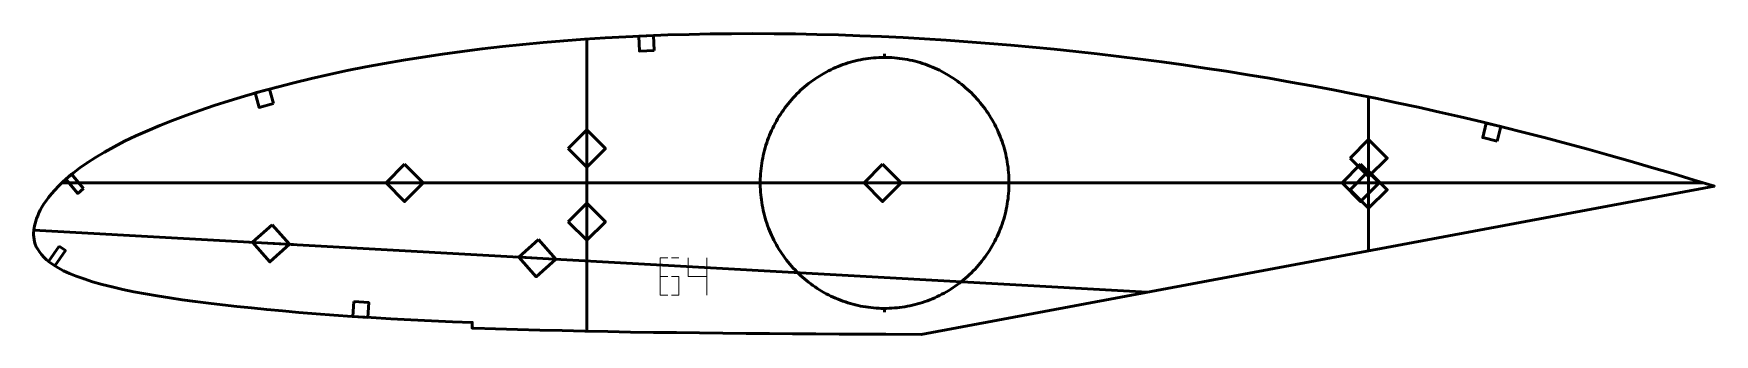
# Model space of a CAD drawing. Header units: metres. Extents: x 10 to 462, y 159 to 240.
import ezdxf

# ---------------------------------------------------------------- set-up
doc = ezdxf.new("R2010")
doc.units = ezdxf.units.M
doc.layers.add('Layer', color=1, linetype='Continuous', lineweight=50)
doc.layers.add('NumLabel', color=1, linetype='Continuous', lineweight=15)

msp = doc.modelspace()

# ---------------------------------------------------------------- linework, layer by layer
at = {"layer": 'Layer', "color": 7}
for p, q in [((158.96, 160.17), (158.96, 238.63)), ((368.96, 181.76), (368.96, 223.11)), ((158.96, 203.22), (158.96, 215.22)), ((368.96, 200.68), (368.96, 212.68)), ((368.96, 192.18), (368.96, 204.18)), ((17.95, 200), (458.91, 200)), ((104.04, 200), (116.04, 200)), ((232.43, 200), (244.43, 200)), ((360.82, 200), (372.82, 200)), ((158.96, 183.58), (158.96, 195.58)), ((10.44, 187.33), (309.55, 170.66)), ((68.17, 184.12), (80.15, 183.45)), ((139.7, 180.13), (151.68, 179.46))]:
    msp.add_line(p, q, dxfattribs=at)
at = {"layer": 'Layer'}
for p, q in [((238.96, 233.71), (238.96, 234.71)), ((205.54, 200), (204.54, 200)), ((272.37, 200), (273.37, 200)), ((238.96, 166.29), (238.96, 165.29))]:
    msp.add_line(p, q, dxfattribs=at)
for points in [[(461.83, 199.11), (461.83, 199.11), (456.39, 200.77), (450.65, 202.5), (444.93, 204.18), (439.21, 205.84), (433.51, 207.45), (427.81, 209.03), (422.12, 210.58), (416.43, 212.08), (410.75, 213.55), (405.06, 214.97), (399.36, 216.36), (393.66, 217.71), (387.97, 219.02), (382.27, 220.3), (376.57, 221.53), (370.85, 222.72), (365.14, 223.88), (359.42, 224.99), (353.69, 226.07), (347.96, 227.1), (342.22, 228.1), (336.48, 229.06), (330.73, 229.97), (324.97, 230.85), (319.21, 231.69), (313.44, 232.49), (307.66, 233.25), (301.88, 233.97), (296.09, 234.65), (290.3, 235.29), (284.5, 235.9), (278.7, 236.46), (272.9, 236.99), (267.09, 237.47), (261.29, 237.92), (255.49, 238.33), (249.69, 238.69), (243.9, 239.02), (238.11, 239.3), (232.33, 239.54), (226.55, 239.74), (220.79, 239.89), (215.03, 240.01), (209.28, 240.08), (203.55, 240.1), (197.84, 240.08), (192.13, 240.01), (186.44, 239.89), (180.77, 239.73), (175.12, 239.52), (169.49, 239.26), (163.89, 238.95), (158.32, 238.59), (152.77, 238.17), (147.25, 237.71), (141.77, 237.19), (136.32, 236.62), (130.91, 235.99), (125.54, 235.31), (120.23, 234.58), (114.96, 233.8), (109.77, 232.97), (104.64, 232.08), (99.59, 231.14), (94.63, 230.15), (89.76, 229.11), (84.99, 228.03), (80.32, 226.9), (75.77, 225.74), (71.35, 224.54), (67.07, 223.32), (62.92, 222.06), (58.92, 220.78), (55.05, 219.47), (51.32, 218.14), (47.73, 216.8), (44.29, 215.42), (40.99, 214.03), (37.84, 212.61), (34.84, 211.18), (32.02, 209.73), (29.4, 208.28), (26.97, 206.83), (24.77, 205.41), (22.8, 204.03), (21.07, 202.71), (19.55, 201.45), (18.23, 200.27), (17.07, 199.13), (16.05, 198.07), (15.17, 197.07), (14.4, 196.11), (13.73, 195.2), (13.14, 194.34), (12.64, 193.5), (12.19, 192.69), (11.81, 191.92), (11.49, 191.17), (11.2, 190.44), (10.97, 189.75), (10.77, 189.08), (10.61, 188.43), (10.5, 187.92), (10.44, 187.29), (10.4, 186.56), (10.39, 186.02), (10.42, 185.41), (10.5, 184.8), (10.64, 184.16), (10.84, 183.51), (11.12, 182.85), (11.48, 182.17), (11.93, 181.48), (12.47, 180.77), (13.12, 180.06), (13.87, 179.35), (14.77, 178.63), (15.82, 177.9), (17.03, 177.16), (18.42, 176.42), (20.01, 175.68), (21.86, 174.93), (23.95, 174.19), (26.25, 173.44), (28.77, 172.73), (31.48, 172.05), (34.33, 171.39), (37.3, 170.78), (40.4, 170.22), (43.62, 169.68), (46.95, 169.15), (50.32, 168.63), (53.8, 168.16), (57.4, 167.71), (61.13, 167.27), (64.96, 166.82), (68.91, 166.4), (73, 165.99), (77.24, 165.6), (81.66, 165.22), (86.26, 164.85), (91.03, 164.49), (95.96, 164.14), (101.06, 163.81), (106.3, 163.5), (111.7, 163.22), (117.23, 162.96), (122.89, 162.72), (128.22, 162.51), (128.16, 161.01), (128.6, 161), (134.44, 160.79), (140.36, 160.61), (146.34, 160.45), (152.38, 160.31), (158.48, 160.18), (164.6, 160.06), (170.74, 159.95), (176.89, 159.86), (183.07, 159.78), (189.28, 159.71), (195.51, 159.64), (201.76, 159.58), (208.01, 159.52), (214.26, 159.46), (220.5, 159.42), (226.76, 159.39), (233.04, 159.36), (239.33, 159.34), (248.76, 159.31), (461.83, 199.11)], [(272.37, 200), (272.37, 200.71), (272.34, 201.42), (272.31, 202.12), (272.25, 202.83), (272.19, 203.54), (272.11, 204.24), (272.01, 204.94), (271.9, 205.64), (271.78, 206.34), (271.64, 207.03), (271.48, 207.72), (271.32, 208.41), (271.13, 209.09), (270.94, 209.77), (270.73, 210.45), (270.5, 211.12), (270.26, 211.79), (270.01, 212.45), (269.74, 213.1), (269.46, 213.75), (269.17, 214.4), (268.86, 215.03), (268.55, 215.66), (268.21, 216.29), (267.87, 216.9), (267.51, 217.51), (267.14, 218.12), (266.75, 218.71), (266.36, 219.29), (265.95, 219.87), (265.53, 220.44), (265.1, 221), (264.66, 221.55), (264.2, 222.09), (263.74, 222.62), (263.26, 223.14), (262.77, 223.65), (262.27, 224.15), (261.77, 224.63), (261.25, 225.11), (260.72, 225.58), (260.18, 226.04), (259.63, 226.48), (259.08, 226.91), (258.51, 227.33), (257.94, 227.74), (257.36, 228.14), (256.77, 228.52), (256.17, 228.89), (255.56, 229.25), (254.95, 229.6), (254.33, 229.93), (253.7, 230.25), (253.07, 230.55), (252.43, 230.85), (251.79, 231.12), (251.13, 231.39), (250.48, 231.64), (249.82, 231.88), (249.15, 232.1), (248.48, 232.31), (247.8, 232.51), (247.13, 232.69), (246.44, 232.85), (245.76, 233), (245.07, 233.14), (244.38, 233.26), (243.68, 233.37), (242.99, 233.46), (242.29, 233.54), (241.59, 233.6), (240.89, 233.65), (240.19, 233.68), (239.49, 233.7), (238.78, 233.71), (238.08, 233.7), (237.38, 233.67), (236.68, 233.63), (235.98, 233.57), (235.28, 233.5), (234.58, 233.42), (233.89, 233.32), (233.19, 233.2), (232.5, 233.07), (231.82, 232.93), (231.13, 232.77), (230.45, 232.6), (229.77, 232.41), (229.1, 232.21), (228.43, 231.99), (227.77, 231.76), (227.11, 231.52), (226.46, 231.26), (225.81, 230.99), (225.17, 230.7), (224.53, 230.4), (223.9, 230.09), (223.28, 229.76), (222.66, 229.43), (222.05, 229.07), (221.45, 228.71), (220.85, 228.33), (220.27, 227.94), (219.69, 227.54), (219.12, 227.12), (218.56, 226.7), (218.01, 226.26), (217.47, 225.81), (216.93, 225.35), (216.41, 224.88), (215.9, 224.39), (215.39, 223.9), (214.9, 223.39), (214.42, 222.88), (213.95, 222.35), (213.49, 221.82), (213.04, 221.27), (212.6, 220.72), (212.18, 220.16), (211.76, 219.58), (211.36, 219), (210.97, 218.41), (210.59, 217.82), (210.23, 217.21), (209.88, 216.6), (209.54, 215.98), (209.21, 215.35), (208.9, 214.72), (208.6, 214.08), (208.31, 213.43), (208.04, 212.78), (207.78, 212.12), (207.53, 211.45), (207.3, 210.79), (207.08, 210.11), (206.88, 209.43), (206.69, 208.75), (206.52, 208.07), (206.36, 207.38), (206.21, 206.68), (206.08, 205.99), (205.96, 205.29), (205.86, 204.59), (205.77, 203.89), (205.69, 203.18), (205.64, 202.48), (205.59, 201.77), (205.56, 201.06), (205.55, 200.35), (205.55, 199.65), (205.56, 198.94), (205.59, 198.23), (205.64, 197.52), (205.69, 196.82), (205.77, 196.11), (205.86, 195.41), (205.96, 194.71), (206.08, 194.01), (206.21, 193.32), (206.36, 192.62), (206.52, 191.93), (206.69, 191.25), (206.88, 190.57), (207.08, 189.89), (207.3, 189.21), (207.53, 188.55), (207.78, 187.88), (208.04, 187.22), (208.31, 186.57), (208.6, 185.92), (208.9, 185.28), (209.21, 184.65), (209.54, 184.02), (209.88, 183.4), (210.23, 182.79), (210.59, 182.18), (210.97, 181.59), (211.36, 181), (211.76, 180.42), (212.18, 179.84), (212.6, 179.28), (213.04, 178.73), (213.49, 178.18), (213.95, 177.65), (214.42, 177.12), (214.9, 176.61), (215.39, 176.1), (215.9, 175.61), (216.41, 175.12), (216.93, 174.65), (217.47, 174.19), (218.01, 173.74), (218.56, 173.3), (219.12, 172.88), (219.69, 172.46), (220.27, 172.06), (220.85, 171.67), (221.45, 171.29), (222.05, 170.93), (222.66, 170.57), (223.28, 170.24), (223.9, 169.91), (224.53, 169.6), (225.17, 169.3), (225.81, 169.01), (226.46, 168.74), (227.11, 168.48), (227.77, 168.24), (228.43, 168.01), (229.1, 167.79), (229.77, 167.59), (230.45, 167.4), (231.13, 167.23), (231.82, 167.07), (232.5, 166.93), (233.19, 166.8), (233.89, 166.68), (234.58, 166.58), (235.28, 166.5), (235.98, 166.43), (236.68, 166.37), (237.38, 166.33), (238.08, 166.3), (238.78, 166.29), (239.49, 166.3), (240.19, 166.32), (240.89, 166.35), (241.59, 166.4), (242.29, 166.46), (242.99, 166.54), (243.68, 166.63), (244.38, 166.74), (245.07, 166.86), (245.76, 167), (246.44, 167.15), (247.13, 167.31), (247.8, 167.49), (248.48, 167.69), (249.15, 167.9), (249.82, 168.12), (250.48, 168.36), (251.13, 168.61), (251.79, 168.88), (252.43, 169.15), (253.07, 169.45), (253.7, 169.75), (254.33, 170.07), (254.95, 170.4), (255.56, 170.75), (256.17, 171.11), (256.77, 171.48), (257.36, 171.86), (257.94, 172.26), (258.51, 172.67), (259.08, 173.09), (259.63, 173.52), (260.18, 173.96), (260.72, 174.42), (261.25, 174.89), (261.77, 175.37), (262.27, 175.85), (262.77, 176.35), (263.26, 176.86), (263.74, 177.38), (264.2, 177.91), (264.66, 178.45), (265.1, 179), (265.53, 179.56), (265.95, 180.13), (266.36, 180.71), (266.75, 181.29), (267.14, 181.88), (267.51, 182.49), (267.87, 183.1), (268.21, 183.71), (268.55, 184.34), (268.86, 184.97), (269.17, 185.6), (269.46, 186.25), (269.74, 186.9), (270.01, 187.55), (270.26, 188.21), (270.5, 188.88), (270.73, 189.55), (270.94, 190.23), (271.13, 190.91), (271.32, 191.59), (271.48, 192.28), (271.64, 192.97), (271.78, 193.66), (271.9, 194.36), (272.01, 195.06), (272.11, 195.76), (272.19, 196.46), (272.25, 197.17), (272.31, 197.88), (272.34, 198.58), (272.37, 199.29), (272.37, 200)]]:
    msp.add_lwpolyline(points, close=True, dxfattribs=at)
for points in [[(177.11, 235.6), (173.12, 235.42), (172.93, 239.41), (176.93, 239.6), (177.11, 235.6)], [(74.81, 221.33), (70.95, 220.29), (69.91, 224.15), (73.77, 225.19), (74.81, 221.33)], [(153.96, 209.22), (158.96, 214.22), (163.96, 209.22), (158.96, 204.22), (153.96, 209.22)], [(403.48, 211.24), (399.6, 212.18), (400.54, 216.07), (404.43, 215.12), (403.48, 211.24)], [(363.96, 206.68), (368.96, 211.68), (373.96, 206.68), (368.96, 201.68), (363.96, 206.68)], [(110.04, 205), (115.04, 200), (110.04, 195), (105.04, 200), (110.04, 205)], [(238.43, 205), (243.43, 200), (238.43, 195), (233.43, 200), (238.43, 205)], [(366.82, 205), (371.82, 200), (366.82, 195), (361.82, 200), (366.82, 205)], [(363.96, 198.18), (368.96, 203.18), (373.96, 198.18), (368.96, 193.18), (363.96, 198.18)], [(23.77, 198.46), (22.23, 197.18), (19.04, 201.03), (20.58, 202.31), (23.77, 198.46)], [(153.96, 189.58), (158.96, 194.58), (163.96, 189.58), (158.96, 184.58), (153.96, 189.58)], [(74.44, 188.78), (79.15, 183.5), (73.88, 178.79), (69.17, 184.06), (74.44, 188.78)], [(17.27, 182.98), (18.92, 181.84), (16.08, 177.73), (14.43, 178.86), (17.27, 182.98)], [(145.97, 184.79), (150.68, 179.52), (145.41, 174.8), (140.7, 180.07), (145.97, 184.79)], [(96.43, 168.12), (100.42, 167.86), (100.17, 163.87), (96.17, 164.13), (96.43, 168.12)]]:
    msp.add_lwpolyline(points, dxfattribs=at)
at = {"layer": 'NumLabel', "color": 1}
for points in [[(180.71, 179.87), (178.71, 179.87), (178.71, 169.87), (180.71, 169.87)], [(183.71, 179.87), (181.71, 179.87)], [(186.21, 179.87), (186.21, 174.87), (191.21, 174.87), (191.21, 179.87), (191.21, 169.87)], [(180.71, 174.87), (178.71, 174.87)], [(181.71, 169.87), (183.71, 169.87), (183.71, 174.87), (181.71, 174.87)]]:
    msp.add_lwpolyline(points, dxfattribs=at)

doc.saveas('drawing.dxf')
